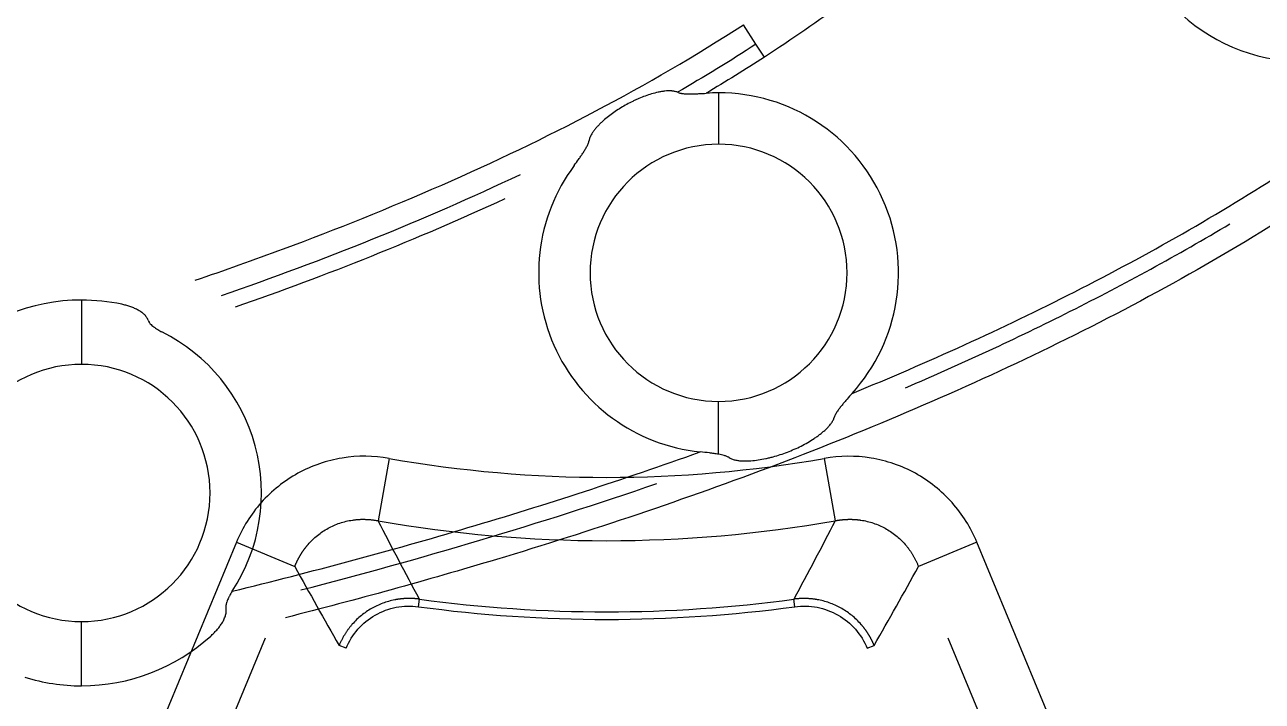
# Model space of a CAD drawing. Header units: millimetres. Extents: x 18 to 755, y 19 to 576.
# Drawn here: x 140.07 to 188.22, y 193.99 to 220.29 of the extents above; entities that cross this region are included whole.
import ezdxf

# ---------------------------------------------------------------- set-up
doc = ezdxf.new("R2010")
doc.units = ezdxf.units.MM
doc.layers.add('1', color=7, linetype='Continuous', true_color=0xffffff)

msp = doc.modelspace()

# ---------------------------------------------------------------- linework, layer by layer
at = {"layer": '1', "color": 7, "lineweight": -3}
for p, q in [((168.031, 220.291), (168.031, 220.292)), ((168.521, 219.537), (168.031, 220.292)), ((168.521, 219.536), (168.031, 220.291)), ((168.848, 219.033), (168.521, 219.537)), ((168.847, 219.033), (168.521, 219.536)), ((168.848, 219.033), (168.847, 219.033)), ((167.066, 217.646), (167.066, 215.646)), ((142.278, 209.586), (142.278, 207.086)), ((167.066, 203.588), (167.066, 205.646)), ((154.246, 203.43), (153.819, 201.005)), ((171.174, 203.43), (171.601, 201.005)), ((148.303, 200.168), (123.529, 140.36)), ((148.303, 200.168), (150.578, 199.226)), ((177.117, 200.168), (174.842, 199.226)), ((201.889, 140.359), (177.117, 200.168)), ((155.388, 197.663), (155.428, 197.956)), ((170.031, 197.663), (169.992, 197.955)), ((142.278, 194.586), (142.278, 197.086)), ((126.951, 142.19), (149.43, 196.454)), ((152.574, 196.046), (152.301, 196.159)), ((172.846, 196.045), (173.119, 196.158)), ((175.99, 196.454), (198.467, 142.189))]:
    msp.add_line(p, q, dxfattribs=at)
for centre, radius, start, end in [((162.711, 251.538), 136.863, 90, 270), ((162.711, 251.538), 136.863, 270, 90), ((162.711, 251.538), 129, 90, 270), ((162.711, 251.538), 129, 270, 90), ((162.711, 251.538), 95.586, 90, 270), ((162.711, 251.538), 95.586, 270, 90), ((162.711, 251.538), 94.686, 90, 270), ((162.711, 251.538), 94.686, 270, 90), ((162.711, 251.538), 94.086, 90, 270), ((162.711, 251.538), 94.086, 270, 90), ((162.711, 251.538), 80.914, 52.3649, 218.78955), ((162.711, 251.538), 80.314, 90, 218.78955), ((162.711, 251.538), 79.414, 90, 218.78955), ((162.711, 251.538), 80.914, 270, 38.78955), ((162.711, 251.538), 80.314, 270, 38.78955), ((162.711, 251.538), 79.414, 232.3649, 38.78955), ((189.791, 225.869), 7, 90, 270), ((167.066, 210.646), 7, 90, 93.9082), ((167.066, 210.646), 7, 317.9243, 90), ((167.066, 210.646), 5, 90, 270), ((167.066, 210.646), 5, 270, 90), ((167.066, 210.646), 7, 143.3766, 264.084), ((142.278, 202.086), 7.5, 90, 134.5039), ((142.278, 202.086), 7.5, 77.958, 90), ((142.278, 202.086), 7, 326.9115, 63.4431), ((142.278, 202.086), 5, 90, 270), ((142.278, 202.086), 5, 270, 90), ((162.711, 251.538), 48.847, 260.0204, 279.9777), ((162.711, 251.538), 51.309, 260.0204, 279.9777), ((162.711, 251.538), 54.075, 262.2601, 277.738), ((162.711, 251.538), 54.37, 262.2601, 277.738), ((142.278, 202.086), 7.5, 270, 312.0721), ((142.278, 202.086), 7.5, 252.8686, 270)]:
    msp.add_arc(centre, radius, start, end, dxfattribs=at)
for points, knots in [([(185.755, 277.044), (188.564, 275.166), (191.271, 273.163), (195.128, 269.906), (196.379, 268.778), (198.193, 267.008), (198.788, 266.405), (199.947, 265.178), (200.511, 264.554), (202.158, 262.646), (203.192, 261.326), (205.106, 258.572), (205.987, 257.138), (207.161, 254.876), (207.525, 254.108), (208.191, 252.548), (208.494, 251.753), (209.029, 250.141), (209.261, 249.325), (209.649, 247.671), (209.804, 246.835), (210.142, 244.328), (210.201, 242.648), (210.054, 240.536), (210.014, 240.111), (209.911, 239.269), (209.848, 238.851), (209.631, 237.605), (209.444, 236.786), (208.991, 235.17), (208.725, 234.373), (208.269, 233.194), (208.108, 232.803), (207.767, 232.027), (207.587, 231.641), (206.652, 229.744), (205.785, 228.309), (203.858, 225.57), (202.799, 224.266), (201.089, 222.393), (200.501, 221.784), (199.299, 220.603), (198.684, 220.029), (196.802, 218.35), (195.497, 217.291), (192.806, 215.268), (191.418, 214.304), (190.001, 213.385)], [0, 0, 0, 0, 0.125, 0.125, 0.1875, 0.1875, 0.21875, 0.21875, 0.25, 0.25, 0.3125, 0.3125, 0.375, 0.375, 0.40625, 0.40625, 0.4375, 0.4375, 0.46875, 0.46875, 0.5, 0.5, 0.5625, 0.5625, 0.578125, 0.578125, 0.59375, 0.59375, 0.625, 0.625, 0.65625, 0.65625, 0.671875, 0.671875, 0.6875, 0.6875, 0.75, 0.75, 0.8125, 0.8125, 0.84375, 0.84375, 0.875, 0.875, 0.9375, 0.9375, 1, 1, 1, 1]), ([(189.511, 214.14), (190.897, 215.039), (192.255, 215.981), (194.888, 217.957), (196.165, 218.992), (198.009, 220.63), (198.611, 221.191), (199.789, 222.344), (200.365, 222.937), (202.042, 224.765), (203.081, 226.038), (204.973, 228.712), (205.826, 230.113), (206.928, 232.336), (207.266, 233.098), (207.863, 234.635), (208.124, 235.415), (208.568, 236.995), (208.751, 237.796), (208.963, 239.015), (209.023, 239.424), (209.123, 240.248), (209.162, 240.663), (209.301, 242.729), (209.236, 244.372), (208.893, 246.823), (208.736, 247.641), (208.347, 249.256), (208.115, 250.052), (207.314, 252.413), (206.644, 253.938), (205.097, 256.875), (204.228, 258.272), (202.342, 260.956), (201.325, 262.242), (199.707, 264.103), (199.153, 264.712), (198.015, 265.908), (197.432, 266.496), (195.653, 268.222), (194.427, 269.323), (190.651, 272.502), (188.002, 274.46), (185.254, 276.296)], [0, 0, 0, 0, 0.0625, 0.0625, 0.125, 0.125, 0.15625, 0.15625, 0.1875, 0.1875, 0.25, 0.25, 0.3125, 0.3125, 0.34375, 0.34375, 0.375, 0.375, 0.40625, 0.40625, 0.421875, 0.421875, 0.4375, 0.4375, 0.5, 0.5, 0.53125, 0.53125, 0.5625, 0.5625, 0.625, 0.625, 0.6875, 0.6875, 0.75, 0.75, 0.78125, 0.78125, 0.8125, 0.8125, 0.875, 0.875, 1, 1, 1, 1]), ([(174.098, 266.178), (174.29, 266), (174.481, 265.822), (175.588, 264.774), (176.476, 263.875), (178.174, 262.015), (178.986, 261.053), (180.52, 259.051), (181.241, 258.012), (182.23, 256.402), (182.545, 255.856), (183.141, 254.744), (183.422, 254.177), (184.204, 252.462), (184.644, 251.294), (185.342, 248.903), (185.599, 247.679), (185.825, 245.794), (185.873, 245.163), (185.911, 243.911), (185.903, 243.287), (185.793, 241.424), (185.609, 240.193), (185.169, 238.361), (184.993, 237.75), (184.594, 236.552), (184.37, 235.965), (183.632, 234.233), (183.051, 233.121), (182.064, 231.507), (181.715, 230.977), (180.987, 229.946), (180.608, 229.442), (179.43, 227.964), (178.586, 227.021), (176.815, 225.22), (175.889, 224.363), (173.971, 222.721), (172.979, 221.937), (170.948, 220.437), (169.908, 219.721), (168.848, 219.033)], [0, 0, 0, 0, 0.013645, 0.013645, 0.079402, 0.079402, 0.145159, 0.145159, 0.210916, 0.210916, 0.243794, 0.243794, 0.276673, 0.276673, 0.34243, 0.34243, 0.408187, 0.408187, 0.441065, 0.441065, 0.473944, 0.473944, 0.539701, 0.539701, 0.572579, 0.572579, 0.605458, 0.605458, 0.671215, 0.671215, 0.704093, 0.704093, 0.736972, 0.736972, 0.802729, 0.802729, 0.868486, 0.868486, 0.934243, 0.934243, 1, 1, 1, 1]), ([(146.694, 210.355), (147.846, 210.746), (148.993, 211.153), (152.209, 212.346), (154.264, 213.17), (158.323, 214.951), (160.329, 215.908), (164.25, 217.973), (166.168, 219.083), (168.031, 220.291)], [0, 0, 0, 0, 0.154677, 0.154677, 0.436451, 0.436451, 0.718226, 0.718226, 1, 1, 1, 1]), ([(168.521, 219.537), (168.521, 219.537), (168.521, 219.537), (168.521, 219.536), (168.521, 219.536), (168.521, 219.536)], [0, 0, 0, 0, 0.500017, 0.500017, 1, 1, 1, 1]), ([(165.466, 217.666), (165.448, 217.674), (165.43, 217.681), (165.393, 217.693), (165.373, 217.698), (165.334, 217.706), (165.313, 217.71), (165.282, 217.713), (165.271, 217.715), (165.25, 217.717), (165.24, 217.717), (165.187, 217.721), (165.144, 217.721), (165.058, 217.718), (165.015, 217.715), (164.95, 217.708), (164.928, 217.705), (164.885, 217.699), (164.863, 217.696), (164.798, 217.685), (164.755, 217.677), (164.627, 217.649), (164.543, 217.627), (164.375, 217.578), (164.292, 217.55), (164.128, 217.49), (164.046, 217.458), (163.925, 217.406), (163.884, 217.388), (163.804, 217.352), (163.764, 217.333), (163.646, 217.275), (163.49, 217.195), (163.34, 217.108), (163.191, 217.017), (163.118, 216.971), (162.974, 216.873), (162.903, 216.822), (162.765, 216.717), (162.697, 216.662), (162.597, 216.577), (162.564, 216.547), (162.516, 216.503), (162.5, 216.487), (162.468, 216.457), (162.452, 216.441), (162.406, 216.394), (162.375, 216.363), (162.316, 216.298), (162.288, 216.264), (162.246, 216.213), (162.233, 216.196), (162.207, 216.161), (162.194, 216.144), (162.157, 216.09), (162.134, 216.054), (162.103, 215.999), (162.093, 215.98), (162.08, 215.952), (162.075, 215.943), (162.067, 215.924), (162.063, 215.914), (162.052, 215.885), (162.046, 215.866), (162.035, 215.828), (162.031, 215.809), (162.029, 215.79)], [0, 0, 0, 0, 0.015625, 0.015625, 0.03125, 0.03125, 0.046875, 0.046875, 0.054688, 0.054688, 0.0625, 0.0625, 0.09375, 0.09375, 0.125, 0.125, 0.140625, 0.140625, 0.15625, 0.15625, 0.1875, 0.1875, 0.25, 0.25, 0.3125, 0.3125, 0.375, 0.375, 0.40625, 0.40625, 0.4375, 0.4375, 0.5, 0.5625, 0.5625, 0.625, 0.625, 0.6875, 0.6875, 0.75, 0.75, 0.78125, 0.78125, 0.796875, 0.796875, 0.8125, 0.8125, 0.84375, 0.84375, 0.875, 0.875, 0.890625, 0.890625, 0.90625, 0.90625, 0.9375, 0.9375, 0.953125, 0.953125, 0.960938, 0.960938, 0.96875, 0.96875, 0.984375, 0.984375, 1, 1, 1, 1]), ([(165.466, 217.666), (165.485, 217.657), (165.505, 217.65), (165.547, 217.638), (165.569, 217.633), (165.602, 217.627), (165.613, 217.625), (165.636, 217.621), (165.648, 217.62), (165.682, 217.616), (165.705, 217.614), (165.775, 217.608), (165.822, 217.606), (165.917, 217.604), (165.964, 217.604), (166.059, 217.605), (166.107, 217.606), (166.203, 217.609), (166.252, 217.611), (166.396, 217.617), (166.493, 217.623), (166.589, 217.63)], [0, 0, 0, 0, 0.0625, 0.0625, 0.125, 0.125, 0.15625, 0.15625, 0.1875, 0.1875, 0.25, 0.25, 0.375, 0.375, 0.5, 0.5, 0.625, 0.625, 0.75, 0.75, 1, 1, 1, 1]), ([(161.448, 214.822), (161.506, 214.9), (161.564, 214.978), (161.648, 215.097), (161.676, 215.136), (161.73, 215.216), (161.757, 215.256), (161.81, 215.336), (161.836, 215.377), (161.886, 215.458), (161.91, 215.499), (161.943, 215.56), (161.954, 215.581), (161.974, 215.623), (161.983, 215.644), (162.001, 215.686), (162.008, 215.707), (162.021, 215.748), (162.026, 215.769), (162.029, 215.79)], [0, 0, 0, 0, 0.25, 0.25, 0.375, 0.375, 0.5, 0.5, 0.625, 0.625, 0.75, 0.75, 0.8125, 0.8125, 0.875, 0.875, 0.9375, 0.9375, 1, 1, 1, 1]), ([(159.339, 214.46), (157.453, 213.565), (155.536, 212.732), (151.657, 211.168), (149.694, 210.438), (147.715, 209.753)], [0, 0, 0, 0, 0.499688, 0.499688, 1, 1, 1, 1]), ([(172.262, 205.955), (175.199, 207.161), (178.095, 208.471), (183.755, 211.348), (186.52, 212.915), (189.184, 214.643)], [0, 0, 0, 0, 0.5, 0.5, 1, 1, 1, 1]), ([(158.746, 213.52), (157.034, 212.728), (155.301, 211.986), (151.799, 210.584), (150.032, 209.926), (148.251, 209.305)], [0, 0, 0, 0, 0.499988, 0.499988, 1, 1, 1, 1]), ([(190, 213.384), (186.769, 211.289), (183.406, 209.432), (178.219, 206.906), (176.467, 206.108), (172.933, 204.594), (171.15, 203.877), (165.76, 201.832), (162.106, 200.607), (155.702, 198.684), (152.966, 197.931), (150.217, 197.235)], [0, 0, 0, 0, 0.267433, 0.267433, 0.40115, 0.40115, 0.534867, 0.534867, 0.8023, 0.8023, 1, 1, 1, 1]), ([(174.337, 206.174), (176.503, 207.102), (178.644, 208.091), (182.861, 210.21), (184.936, 211.339), (186.964, 212.553)], [0, 0, 0, 0, 0.499733, 0.499733, 1, 1, 1, 1]), ([(144.869, 208.804), (144.854, 208.845), (144.832, 208.885), (144.792, 208.942), (144.777, 208.961), (144.753, 208.989), (144.744, 208.998), (144.727, 209.016), (144.718, 209.025), (144.672, 209.068), (144.632, 209.1), (144.578, 209.137), (144.567, 209.144), (144.545, 209.158), (144.511, 209.179), (144.477, 209.199), (144.406, 209.236), (144.358, 209.259), (144.284, 209.29), (144.259, 209.3), (144.208, 209.319), (144.183, 209.328), (144.106, 209.353), (144.054, 209.369), (143.949, 209.397), (143.896, 209.41), (143.843, 209.421)], [0, 0, 0, 0, 0.125, 0.125, 0.1875, 0.1875, 0.21875, 0.21875, 0.25, 0.25, 0.375, 0.375, 0.40625, 0.40625, 0.4375, 0.5, 0.5, 0.625, 0.625, 0.6875, 0.6875, 0.75, 0.75, 0.875, 0.875, 1, 1, 1, 1]), ([(144.869, 208.804), (144.878, 208.78), (144.89, 208.756), (144.912, 208.721), (144.919, 208.71), (144.936, 208.687), (144.945, 208.676), (144.974, 208.643), (144.995, 208.622), (145.039, 208.582), (145.062, 208.562), (145.099, 208.534), (145.111, 208.524), (145.137, 208.506), (145.149, 208.497), (145.188, 208.471), (145.215, 208.454), (145.295, 208.406), (145.351, 208.376), (145.408, 208.347)], [0, 0, 0, 0, 0.125, 0.125, 0.1875, 0.1875, 0.25, 0.25, 0.375, 0.375, 0.5, 0.5, 0.5625, 0.5625, 0.625, 0.625, 0.75, 0.75, 1, 1, 1, 1]), ([(172.262, 205.955), (172.195, 205.881), (172.129, 205.807), (172.031, 205.694), (171.999, 205.657), (171.934, 205.581), (171.903, 205.543), (171.84, 205.466), (171.809, 205.428), (171.764, 205.369), (171.75, 205.35), (171.721, 205.31), (171.707, 205.291), (171.679, 205.251), (171.666, 205.231), (171.641, 205.19), (171.629, 205.17), (171.612, 205.139), (171.607, 205.129), (171.596, 205.108), (171.592, 205.098), (171.578, 205.067), (171.571, 205.046), (171.566, 205.025)], [0, 0, 0, 0, 0.25, 0.25, 0.375, 0.375, 0.5, 0.5, 0.625, 0.625, 0.6875, 0.6875, 0.75, 0.75, 0.8125, 0.8125, 0.875, 0.875, 0.90625, 0.90625, 0.9375, 0.9375, 1, 1, 1, 1]), ([(167.483, 203.458), (167.501, 203.446), (167.52, 203.435), (167.56, 203.416), (167.581, 203.407), (167.624, 203.392), (167.646, 203.385), (167.692, 203.372), (167.715, 203.367), (167.785, 203.353), (167.832, 203.346), (167.928, 203.336), (167.977, 203.333), (168.051, 203.33), (168.075, 203.33), (168.124, 203.33), (168.149, 203.33), (168.222, 203.332), (168.271, 203.334), (168.417, 203.344), (168.514, 203.355), (168.707, 203.384), (168.803, 203.401), (168.947, 203.432), (168.995, 203.443), (169.091, 203.466), (169.138, 203.479), (169.281, 203.517), (169.375, 203.546), (169.561, 203.607), (169.744, 203.672), (169.924, 203.746), (170.102, 203.825), (170.19, 203.866), (170.364, 203.954), (170.45, 204), (170.619, 204.098), (170.702, 204.149), (170.805, 204.217), (170.825, 204.231), (170.866, 204.259), (170.886, 204.273), (170.946, 204.316), (170.986, 204.345), (171.063, 204.406), (171.101, 204.437), (171.176, 204.501), (171.212, 204.533), (171.265, 204.584), (171.282, 204.602), (171.316, 204.636), (171.333, 204.654), (171.381, 204.708), (171.412, 204.745), (171.455, 204.802), (171.468, 204.822), (171.494, 204.861), (171.505, 204.881), (171.527, 204.921), (171.537, 204.942), (171.549, 204.973), (171.553, 204.983), (171.56, 205.004), (171.563, 205.014), (171.565, 205.025)], [0, 0, 0, 0, 0.015625, 0.015625, 0.03125, 0.03125, 0.046875, 0.046875, 0.0625, 0.0625, 0.09375, 0.09375, 0.125, 0.125, 0.140625, 0.140625, 0.15625, 0.15625, 0.1875, 0.1875, 0.25, 0.25, 0.3125, 0.3125, 0.34375, 0.34375, 0.375, 0.375, 0.4375, 0.4375, 0.5, 0.5625, 0.5625, 0.625, 0.625, 0.6875, 0.6875, 0.75, 0.75, 0.765625, 0.765625, 0.78125, 0.78125, 0.8125, 0.8125, 0.84375, 0.84375, 0.875, 0.875, 0.890625, 0.890625, 0.90625, 0.90625, 0.9375, 0.9375, 0.953125, 0.953125, 0.96875, 0.96875, 0.984375, 0.984375, 0.992188, 0.992188, 1, 1, 1, 1]), ([(148.143, 198.264), (151.219, 199.016), (154.279, 199.837), (160.352, 201.635), (163.364, 202.613), (166.345, 203.683)], [0, 0, 0, 0, 0.5, 0.5, 1, 1, 1, 1]), ([(167.066, 203.588), (167.007, 203.599), (166.948, 203.609), (166.828, 203.626), (166.768, 203.634), (166.587, 203.657), (166.466, 203.671), (166.345, 203.683)], [0, 0, 0, 0, 0.25, 0.25, 0.5, 0.5, 1, 1, 1, 1]), ([(154.246, 203.43), (153.639, 203.537), (153.031, 203.542), (151.814, 203.344), (151.239, 203.146), (150.157, 202.553), (149.682, 202.174), (148.861, 201.253), (148.539, 200.738), (148.303, 200.168)], [0, 0, 0, 0, 0.25, 0.25, 0.5, 0.5, 0.75, 0.75, 1, 1, 1, 1]), ([(167.483, 203.458), (167.469, 203.468), (167.455, 203.476), (167.424, 203.491), (167.408, 203.498), (167.375, 203.511), (167.358, 203.518), (167.323, 203.529), (167.305, 203.534), (167.251, 203.549), (167.215, 203.558), (167.141, 203.574), (167.104, 203.582), (167.066, 203.588)], [0, 0, 0, 0, 0.125, 0.125, 0.25, 0.25, 0.375, 0.375, 0.5, 0.5, 0.75, 0.75, 1, 1, 1, 1]), ([(177.117, 200.168), (176.881, 200.737), (176.559, 201.253), (175.738, 202.173), (175.263, 202.552), (174.181, 203.146), (173.607, 203.343), (172.389, 203.541), (171.782, 203.536), (171.174, 203.43)], [0, 0, 0, 0, 0.25, 0.25, 0.5, 0.5, 0.75, 0.75, 1, 1, 1, 1]), ([(150.811, 198.315), (153.142, 198.916), (155.464, 199.558), (160.081, 200.934), (162.377, 201.667), (164.657, 202.453)], [0, 0, 0, 0, 0.499878, 0.499878, 1, 1, 1, 1]), ([(150.578, 199.226), (150.581, 199.234), (150.587, 199.251), (150.597, 199.275), (150.608, 199.3), (150.618, 199.324), (150.628, 199.348), (150.639, 199.372), (150.65, 199.396), (150.661, 199.419), (150.672, 199.443), (150.684, 199.466), (150.696, 199.489), (150.707, 199.512), (150.719, 199.535), (150.731, 199.558), (150.744, 199.58), (150.756, 199.603), (150.769, 199.625), (150.781, 199.647), (150.794, 199.668), (150.807, 199.69), (150.82, 199.711), (150.834, 199.733), (150.847, 199.754), (150.861, 199.775), (150.874, 199.795), (150.888, 199.816), (150.902, 199.836), (150.916, 199.856), (150.93, 199.876), (150.945, 199.896), (150.959, 199.915), (150.973, 199.935), (150.988, 199.954), (151.003, 199.973), (151.018, 199.991), (151.032, 200.01), (151.047, 200.028), (151.062, 200.046), (151.078, 200.064), (151.143, 200.14), (151.265, 200.269), (151.455, 200.437), (151.657, 200.586), (151.869, 200.715), (152.093, 200.825), (152.327, 200.916), (152.571, 200.986), (152.753, 201.021), (152.87, 201.037), (152.919, 201.043), (152.969, 201.048), (153.019, 201.053), (153.07, 201.056), (153.122, 201.059), (153.174, 201.061), (153.226, 201.061), (153.278, 201.061), (153.331, 201.06), (153.385, 201.058), (153.438, 201.055), (153.492, 201.051), (153.546, 201.046), (153.601, 201.04), (153.655, 201.033), (153.71, 201.025), (153.765, 201.016), (153.801, 201.009), (153.819, 201.005)], [0, 0, 0, 0, 0.006624, 0.013234, 0.019828, 0.026406, 0.032968, 0.039514, 0.046044, 0.052556, 0.059051, 0.065528, 0.071988, 0.078428, 0.084851, 0.091254, 0.097638, 0.104002, 0.110346, 0.11667, 0.122973, 0.129255, 0.135516, 0.141756, 0.147973, 0.154169, 0.160342, 0.166492, 0.17262, 0.178724, 0.184804, 0.190861, 0.196894, 0.202902, 0.208885, 0.214844, 0.220778, 0.226686, 0.232568, 0.238425, 0.244255, 0.250059, 0.313368, 0.376237, 0.438495, 0.499985, 0.561512, 0.623798, 0.686682, 0.749996, 0.762246, 0.774611, 0.78709, 0.79968, 0.812377, 0.825181, 0.838088, 0.851096, 0.864201, 0.877402, 0.890695, 0.904077, 0.917546, 0.931098, 0.944731, 0.95844, 0.972224, 0.986078, 1, 1, 1, 1]), ([(171.601, 201.005), (171.61, 201.007), (171.627, 201.01), (171.653, 201.015), (171.679, 201.019), (171.705, 201.023), (171.731, 201.027), (171.757, 201.031), (171.783, 201.035), (171.809, 201.038), (171.835, 201.041), (171.86, 201.044), (171.886, 201.047), (171.912, 201.049), (171.937, 201.051), (171.963, 201.053), (171.989, 201.055), (172.014, 201.057), (172.04, 201.058), (172.065, 201.059), (172.09, 201.06), (172.115, 201.06), (172.141, 201.061), (172.166, 201.061), (172.191, 201.061), (172.215, 201.061), (172.24, 201.06), (172.265, 201.06), (172.29, 201.059), (172.314, 201.058), (172.338, 201.056), (172.363, 201.055), (172.387, 201.053), (172.411, 201.051), (172.435, 201.049), (172.459, 201.047), (172.483, 201.045), (172.506, 201.042), (172.53, 201.039), (172.553, 201.036), (172.576, 201.033), (172.676, 201.019), (172.85, 200.985), (173.093, 200.915), (173.327, 200.825), (173.55, 200.715), (173.763, 200.585), (173.965, 200.436), (174.155, 200.269), (174.283, 200.134), (174.36, 200.044), (174.391, 200.005), (174.422, 199.966), (174.453, 199.926), (174.483, 199.885), (174.513, 199.843), (174.542, 199.8), (174.571, 199.756), (174.599, 199.712), (174.627, 199.667), (174.654, 199.621), (174.68, 199.574), (174.705, 199.526), (174.73, 199.478), (174.754, 199.429), (174.778, 199.379), (174.8, 199.329), (174.822, 199.277), (174.835, 199.243), (174.842, 199.226)], [0, 0, 0, 0, 0.006622, 0.013229, 0.019821, 0.026397, 0.032958, 0.039502, 0.04603, 0.052541, 0.059034, 0.06551, 0.071969, 0.078408, 0.08483, 0.091232, 0.097615, 0.103979, 0.110323, 0.116647, 0.12295, 0.129232, 0.135493, 0.141733, 0.147951, 0.154147, 0.160321, 0.166472, 0.1726, 0.178705, 0.184786, 0.190844, 0.196878, 0.202887, 0.208872, 0.214832, 0.220767, 0.226677, 0.232562, 0.23842, 0.244253, 0.250059, 0.313341, 0.376201, 0.438468, 0.499984, 0.561485, 0.623762, 0.686655, 0.749995, 0.762241, 0.774603, 0.787078, 0.799664, 0.81236, 0.825161, 0.838067, 0.851073, 0.864178, 0.877379, 0.890672, 0.904055, 0.917526, 0.93108, 0.944715, 0.958428, 0.972215, 0.986073, 1, 1, 1, 1]), ([(148.143, 198.264), (148.108, 198.21), (148.074, 198.155), (148.035, 198.085), (148.028, 198.071), (148.013, 198.042), (148.006, 198.028), (147.985, 197.985), (147.972, 197.957), (147.949, 197.899), (147.938, 197.871), (147.924, 197.827), (147.92, 197.813), (147.912, 197.784), (147.909, 197.769), (147.9, 197.725), (147.896, 197.697), (147.895, 197.655), (147.895, 197.641), (147.896, 197.614), (147.898, 197.601), (147.9, 197.588)], [0, 0, 0, 0, 0.25, 0.25, 0.3125, 0.3125, 0.375, 0.375, 0.5, 0.5, 0.625, 0.625, 0.6875, 0.6875, 0.75, 0.75, 0.875, 0.875, 0.9375, 0.9375, 1, 1, 1, 1]), ([(155.428, 197.956), (155.42, 197.957), (155.403, 197.959), (155.378, 197.962), (155.353, 197.965), (155.328, 197.967), (155.303, 197.97), (155.278, 197.972), (155.253, 197.974), (155.228, 197.976), (155.203, 197.977), (155.178, 197.978), (155.153, 197.98), (155.129, 197.98), (155.104, 197.981), (155.079, 197.982), (155.055, 197.982), (155.03, 197.982), (155.005, 197.982), (154.981, 197.982), (154.957, 197.981), (154.932, 197.98), (154.908, 197.979), (154.884, 197.978), (154.86, 197.977), (154.836, 197.976), (154.812, 197.974), (154.788, 197.972), (154.764, 197.97), (154.741, 197.968), (154.717, 197.965), (154.694, 197.963), (154.67, 197.96), (154.647, 197.957), (154.624, 197.954), (154.601, 197.951), (154.578, 197.947), (154.555, 197.944), (154.532, 197.94), (154.51, 197.936), (154.487, 197.932), (154.392, 197.914), (154.227, 197.874), (153.996, 197.799), (153.773, 197.705), (153.56, 197.594), (153.357, 197.467), (153.163, 197.322), (152.981, 197.161), (152.858, 197.032), (152.783, 196.946), (152.752, 196.908), (152.721, 196.87), (152.69, 196.831), (152.66, 196.791), (152.631, 196.751), (152.602, 196.709), (152.573, 196.667), (152.545, 196.624), (152.517, 196.581), (152.491, 196.537), (152.464, 196.492), (152.439, 196.446), (152.414, 196.4), (152.39, 196.353), (152.366, 196.305), (152.344, 196.257), (152.322, 196.208), (152.308, 196.175), (152.301, 196.159)], [0, 0, 0, 0, 0.006529, 0.013047, 0.019555, 0.026051, 0.032536, 0.039009, 0.045469, 0.051917, 0.058352, 0.064774, 0.071182, 0.077576, 0.083955, 0.09032, 0.09667, 0.103004, 0.109323, 0.115626, 0.121912, 0.128181, 0.134434, 0.140669, 0.146886, 0.153086, 0.159267, 0.165429, 0.171573, 0.177697, 0.183801, 0.189886, 0.195951, 0.201995, 0.208019, 0.214022, 0.220003, 0.225963, 0.231901, 0.237817, 0.243711, 0.249582, 0.312525, 0.375222, 0.437468, 0.499068, 0.560676, 0.622939, 0.685659, 0.748632, 0.7611, 0.773669, 0.786336, 0.799098, 0.811953, 0.824897, 0.837929, 0.851045, 0.864243, 0.877519, 0.89087, 0.904293, 0.917785, 0.931343, 0.944963, 0.958642, 0.972377, 0.986164, 1, 1, 1, 1]), ([(173.119, 196.158), (173.116, 196.166), (173.109, 196.182), (173.099, 196.205), (173.089, 196.228), (173.079, 196.251), (173.068, 196.274), (173.057, 196.297), (173.046, 196.319), (173.035, 196.342), (173.024, 196.364), (173.013, 196.386), (173.001, 196.408), (172.99, 196.43), (172.978, 196.452), (172.966, 196.473), (172.954, 196.495), (172.941, 196.516), (172.929, 196.537), (172.916, 196.558), (172.903, 196.579), (172.891, 196.599), (172.878, 196.62), (172.865, 196.64), (172.851, 196.66), (172.838, 196.68), (172.824, 196.7), (172.811, 196.72), (172.797, 196.739), (172.783, 196.759), (172.769, 196.778), (172.755, 196.797), (172.741, 196.815), (172.727, 196.834), (172.713, 196.852), (172.698, 196.871), (172.684, 196.889), (172.669, 196.907), (172.654, 196.924), (172.639, 196.942), (172.625, 196.959), (172.561, 197.032), (172.444, 197.156), (172.262, 197.317), (172.069, 197.462), (171.866, 197.591), (171.653, 197.702), (171.431, 197.796), (171.2, 197.872), (171.026, 197.914), (170.914, 197.935), (170.866, 197.943), (170.818, 197.951), (170.769, 197.957), (170.719, 197.963), (170.669, 197.969), (170.619, 197.973), (170.568, 197.976), (170.517, 197.979), (170.465, 197.981), (170.414, 197.982), (170.362, 197.982), (170.309, 197.981), (170.257, 197.979), (170.204, 197.976), (170.151, 197.972), (170.098, 197.968), (170.045, 197.962), (170.009, 197.958), (169.992, 197.955)], [0, 0, 0, 0, 0.00653, 0.013049, 0.019558, 0.026055, 0.032541, 0.039014, 0.045476, 0.051924, 0.05836, 0.064782, 0.071191, 0.077585, 0.083965, 0.09033, 0.09668, 0.103015, 0.109334, 0.115637, 0.121923, 0.128192, 0.134445, 0.14068, 0.146897, 0.153096, 0.159277, 0.165439, 0.171582, 0.177706, 0.18381, 0.189894, 0.195958, 0.202002, 0.208025, 0.214027, 0.220007, 0.225966, 0.231904, 0.237819, 0.243712, 0.249582, 0.312536, 0.375236, 0.437479, 0.499068, 0.560687, 0.622954, 0.68567, 0.748632, 0.761102, 0.773673, 0.786341, 0.799105, 0.811961, 0.824907, 0.837939, 0.851056, 0.864254, 0.87753, 0.890881, 0.904303, 0.917795, 0.931352, 0.944971, 0.958648, 0.972381, 0.986166, 1, 1, 1, 1]), ([(147.304, 196.519), (147.345, 196.556), (147.385, 196.594), (147.463, 196.672), (147.5, 196.711), (147.573, 196.793), (147.608, 196.836), (147.658, 196.901), (147.674, 196.923), (147.706, 196.968), (147.721, 196.99), (147.765, 197.06), (147.792, 197.107), (147.827, 197.179), (147.838, 197.203), (147.857, 197.252), (147.866, 197.277), (147.889, 197.351), (147.9, 197.4), (147.905, 197.46), (147.906, 197.472), (147.907, 197.496), (147.907, 197.532), (147.904, 197.566), (147.9, 197.588)], [0, 0, 0, 0, 0.125, 0.125, 0.25, 0.25, 0.375, 0.375, 0.4375, 0.4375, 0.5, 0.5, 0.625, 0.625, 0.6875, 0.6875, 0.75, 0.75, 0.875, 0.875, 0.90625, 0.90625, 0.9375, 1, 1, 1, 1]), ([(152.574, 196.046), (152.686, 196.317), (152.841, 196.566), (153.226, 197.006), (153.452, 197.191), (153.96, 197.482), (154.232, 197.584), (154.808, 197.695), (155.097, 197.702), (155.388, 197.663)], [0, 0, 0, 0, 0.25, 0.25, 0.5, 0.5, 0.75, 0.75, 1, 1, 1, 1]), ([(170.031, 197.663), (170.323, 197.702), (170.615, 197.694), (171.19, 197.583), (171.463, 197.481), (171.971, 197.189), (172.195, 197.005), (172.581, 196.563), (172.734, 196.317), (172.846, 196.045)], [0, 0, 0, 0, 0.25, 0.25, 0.5, 0.5, 0.75, 0.75, 1, 1, 1, 1])]:
    msp.add_open_spline(points, degree=3, knots=knots, dxfattribs=at)
for points in [[(168.521, 219.536), (167.517, 218.885), (166.498, 218.263), (165.466, 217.666)], [(168.847, 219.033), (168.104, 218.551), (167.35, 218.083), (166.589, 217.63)], [(155.428, 197.956), (154.885, 198.96), (154.348, 199.976), (153.819, 201.005)], [(171.601, 201.005), (171.072, 199.976), (170.535, 198.96), (169.992, 197.955)], [(150.578, 199.226), (151.146, 198.19), (151.721, 197.168), (152.301, 196.159)], [(173.119, 196.158), (173.699, 197.168), (174.274, 198.19), (174.842, 199.226)]]:
    msp.add_open_spline(points, degree=3, dxfattribs=at)

doc.saveas('drawing.dxf')
